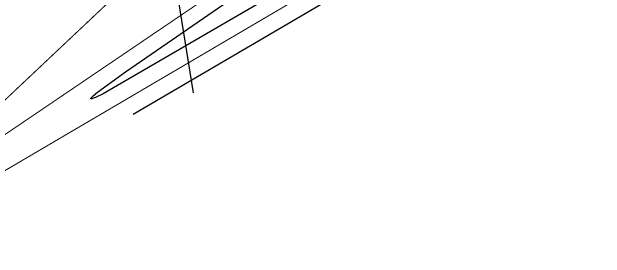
# Model space of a CAD drawing. Extents: x 108150 to 142535, y -18867 to -9422.
# Drawn here: x 141841.3 to 142014.9, y -13924.7 to -13852.6 of the extents above; entities that cross this region are included whole.
import ezdxf

# ---------------------------------------------------------------- set-up
doc = ezdxf.new("R2010")
doc.units = 0
doc.header["$MEASUREMENT"] = 0
for name, color, linetype in [('(013) Газ', 40, 'ИК_Газопровод -------г--------'), ('R_Поверхность1_CNT-MAJ', 7, 'Continuous'), ('R_Поверхность1_CNT-MIN', 7, 'Continuous')]:
    doc.layers.add(name, color=color, linetype=linetype)
doc.linetypes.add('ИК_Газопровод -------г--------', pattern='A,9,-0.6,["Г",Standard,S=1.2,R=0,X=0,Y=-0.6],-1.2', length=10.8)

msp = doc.modelspace()

# ---------------------------------------------------------------- linework, layer by layer
at = {"layer": '(013) Газ', "ltscale": 3, "flags": 128}
msp.add_lwpolyline([(141846.3127, -13577.9028), (141894.3371, -13876.3574)], dxfattribs=at)
at = {"layer": 'R_Поверхность1_CNT-MAJ', "color": 42, "const_width": 0.3, "elevation": 324}
for points in [[(141971.5611, -13753.6409), (141822.8694, -13893.9332)], [(142014.7164, -13795.9989), (141795.9559, -13924.549)], [(141829.5014, -13895.1856), (141959.9112, -13806.7293)]]:
    msp.add_lwpolyline(points, dxfattribs=at)
at = {"layer": 'R_Поверхность1_CNT-MIN', "color": 44}
for points, elevation in [([(141974.9531, -13814.3199), (141868.0021, -13876.5667), (141865.7879, -13877.6494), (141865.2262, -13877.8858), (141864.9332, -13877.992), (141864.7053, -13878.0571), (141864.6157, -13878.0743), (141864.5425, -13878.0812), (141864.4855, -13878.0778), (141864.4517, -13878.0676), (141864.4232, -13878.0445), (141864.4124, -13878.0102), (141864.4194, -13877.9647), (141864.4442, -13877.9079), (141864.4867, -13877.8399), (141864.547, -13877.7608), (141864.7209, -13877.5688), (141865.115, -13877.1967), (141866.3828, -13876.1497), (141874.6169, -13870.1712), (141988.0725, -13791.8928)], 323.5), ([(142005.3881, -13807.2191), (141876.813, -13882.6156)], 324.5)]:
    msp.add_lwpolyline(points, dxfattribs=dict(at, elevation=elevation))

doc.saveas('drawing.dxf')
